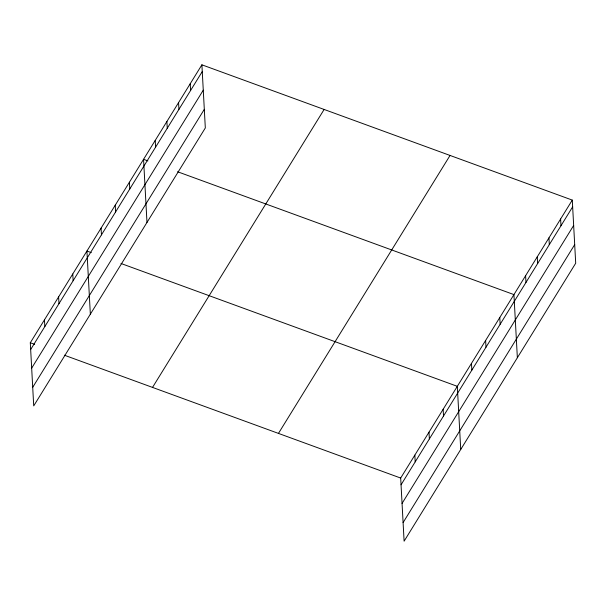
<?xml version="1.0" encoding="UTF-8"?>
<svg xmlns="http://www.w3.org/2000/svg" width="606" height="606" viewBox="0 0 606 606"><rect width="100%" height="100%" fill="white"/><g stroke="black" fill="none" stroke-linecap="round" stroke-linejoin="round"><path stroke-width="0.91" d="M201.896 64.812L205.32 127.949L33.716 405.906L30.3 342.769L201.896 64.812L572.284 200.094L575.7 263.231L404.104 541.188L400.68 478.051L572.284 200.094M30.664 349.518L202.268 71.561M31.671 368.13L203.275 90.173M32.709 387.302L204.313 109.345M152.523 387.408L324.127 109.451M278.457 433.404L450.053 155.447M401.051 484.8L572.647 206.843M402.058 503.412L573.655 225.455M403.096 522.584L574.693 244.627M147.917 160.908L143.554 159.31L146.978 222.455M177.603 171.748L513.933 294.599L517.357 357.737M91.294 252.634L86.931 251.043L90.347 314.181M120.973 263.474L457.31 386.325L460.727 449.463M30.3 342.769L34.663 344.359M64.35 355.199L400.68 478.051M560.611 218.993L560.974 225.743M548.945 237.893L549.309 244.65M537.272 256.792L537.643 263.549M525.607 275.692L525.97 282.449M499.783 317.529L500.147 324.278M485.626 340.458L485.989 347.215M471.468 363.388L471.832 370.145M443.153 409.255L443.516 416.011M428.995 432.184L429.359 438.941M414.837 455.114L415.201 461.87M190.231 83.711L190.595 90.461M178.558 102.611L178.929 109.368M166.892 121.511L167.256 128.267M155.227 140.41L155.59 147.167M129.396 182.247L129.767 188.996M115.238 205.176L115.61 211.933M101.081 228.106L101.452 234.863M72.773 273.973L73.137 280.722M58.615 296.902L58.979 303.659M44.458 319.832L44.821 326.589"/></g></svg>
